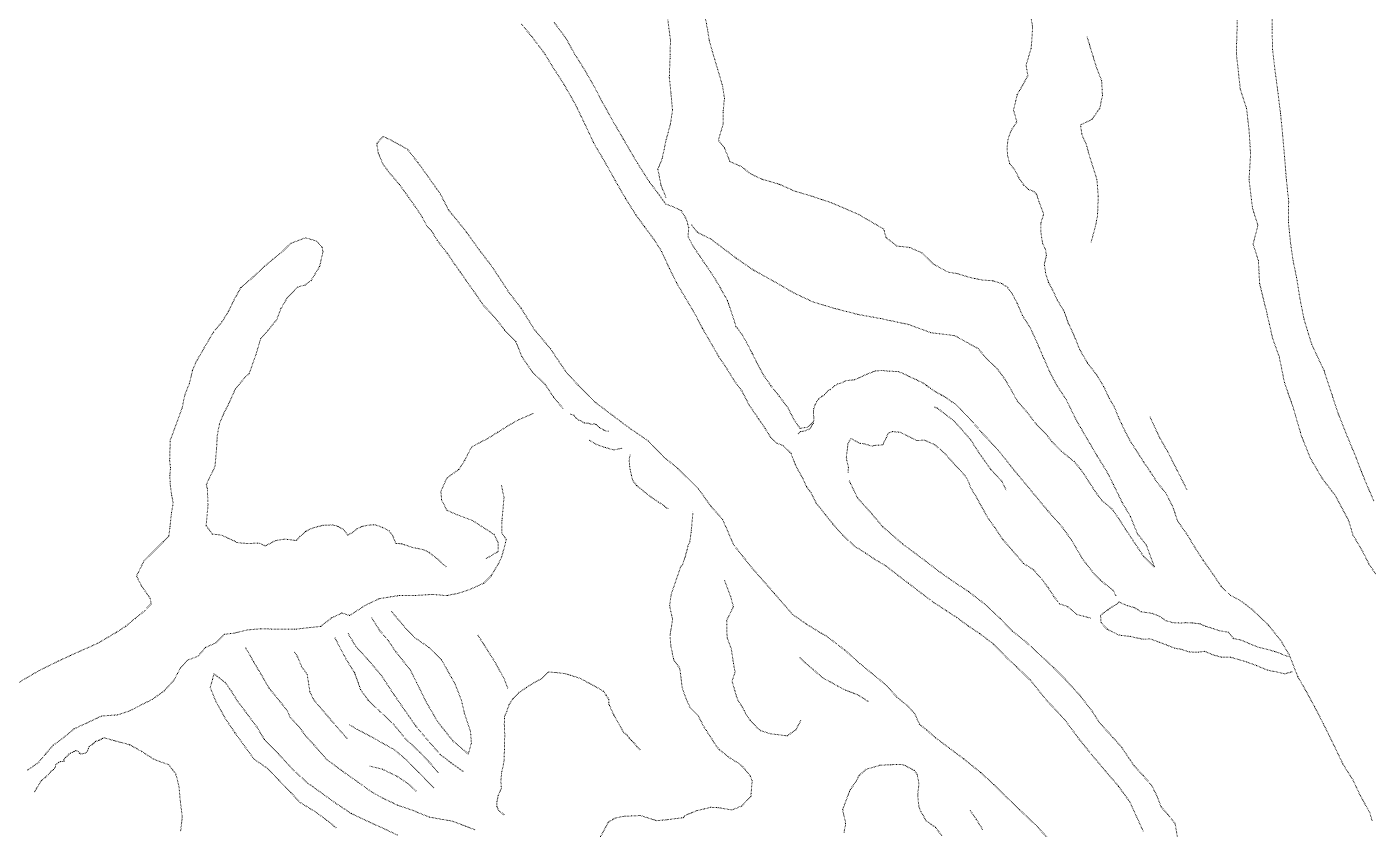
# Model space of a CAD drawing. Extents: x 682410 to 689460, y 7661803 to 7669124.
# Drawn here: x 685097.2 to 685429, y 7664473.2 to 7664671.1 of the extents above; entities that cross this region are included whole.
import ezdxf

# ---------------------------------------------------------------- set-up
doc = ezdxf.new("R2010")
doc.units = 0
doc.header["$MEASUREMENT"] = 0
doc.linetypes.add('DOT', pattern=[0.25, 0, -0.25])
doc.layers.add('02 TOE_Line', color=1, linetype='DOT', lineweight=20)

msp = doc.modelspace()

# ---------------------------------------------------------------- linework, layer by layer
at = {"layer": '02 TOE_Line'}
for points in [[(685429.36, 7664554.15, 4191.6), (685426.96, 7664559.69, 4191.14), (685425, 7664564.82, 4190.85), (685422.84, 7664570.03, 4190.44), (685420.61, 7664575.59, 4189.91), (685419.07, 7664580.26, 4189.49), (685417.09, 7664586.3, 4189.13), (685414.05, 7664592.76, 4188.55), (685412.16, 7664598.94, 4188.14), (685411.17, 7664603.95, 4187.81), (685410.32, 7664609.27, 4187.3), (685409.45, 7664613.46, 4186.98), (685408.83, 7664617.85, 4186.76), (685408.31, 7664622.85, 4186.56), (685408.38, 7664627.97, 4186.06), (685407.8, 7664633.45, 4185.8), (685407.36, 7664639.06, 4185.19), (685406.87, 7664644.63, 4184.76), (685406.37, 7664649.72, 4184.41), (685405.67, 7664655.3, 4183.85), (685405.04, 7664660.15, 4183.42), (685404.4, 7664665.46, 4183.03), (685404.29, 7664670.81, 4182.62), (685404.24, 7664676.28, 4182.31)], [(685372.51, 7664472.62, 4208.4), (685369.17, 7664479.91, 4208.4), (685366.42, 7664483.71, 4208.33), (685363.12, 7664487.56, 4208.22), (685359.96, 7664491.3, 4208.02), (685356.68, 7664495.37, 4207.83), (685353.16, 7664500.14, 4207.76), (685348.63, 7664504.98, 4207.74), (685344.63, 7664509.94, 4207.83), (685341.25, 7664513.17, 4207.78), (685338.41, 7664515.86, 4207.73), (685335.6, 7664518.77, 4207.6), (685332.11, 7664521.42, 4207.6), (685329.44, 7664523.2, 4207.59), (685326.45, 7664525.4, 4207.43), (685323.99, 7664527, 4207.41), (685320.8, 7664529.09, 4207.33), (685317.48, 7664531.57, 4207.31), (685314.58, 7664533.82, 4207.42), (685311.96, 7664535.79, 4207.38), (685309, 7664538.12, 4207.38), (685306.15, 7664539.8, 4207.51), (685303.98, 7664541.27, 4207.45), (685301.29, 7664542.96, 4207.59), (685298.34, 7664545.71, 4207.82), (685295.94, 7664548.43, 4208.11), (685294.08, 7664550.77, 4208.36), (685291.87, 7664553.52, 4208.58), (685290.57, 7664556.12, 4208.92), (685289.46, 7664557.63, 4209.06), (685288.47, 7664559.81, 4209.36), (685287.37, 7664561.71, 4209.67), (685286.67, 7664563.14, 4209.83), (685285.64, 7664565.8, 4210.08), (685285.37, 7664566.12, 4210.09), (685283.67, 7664567.78, 4210.24), (685282.16, 7664568.34, 4210.39), (685280.59, 7664569.81, 4210.45), (685279.25, 7664572.01, 4210.68), (685277.57, 7664574.47, 4210.91), (685275.26, 7664577.84, 4211.22), (685273.56, 7664581.18, 4211.48), (685271.7, 7664583.66, 4211.57), (685269.67, 7664586.96, 4211.74), (685267.82, 7664589.69, 4211.87), (685266.14, 7664592.65, 4212.01), (685263.78, 7664596.7, 4212.17), (685261.85, 7664600.42, 4212.31), (685259.68, 7664604.06, 4212.42), (685257.55, 7664607.64, 4212.47), (685255.66, 7664611.43, 4212.45), (685253.7, 7664615.68, 4212.62), (685251.85, 7664618.59, 4212.71), (685249.47, 7664621.81, 4212.75), (685247.3, 7664624.8, 4212.77), (685244.78, 7664628.8, 4212.79), (685242.25, 7664633.19, 4212.85), (685239.58, 7664637.99, 4213), (685237.09, 7664642.18, 4213.04), (685234.52, 7664647.65, 4212.95), (685232.42, 7664652, 4212.95), (685229.58, 7664656.97, 4213.16), (685226.89, 7664661.14, 4213.12), (685225.01, 7664664.26, 4213.13), (685223.42, 7664666.4, 4213.12), (685221.67, 7664668.67, 4213.05), (685219.17, 7664671.76, 4213.11)], [(685227.2, 7664672.18, 4213.11), (685230.08, 7664668.31, 4213.11), (685232.27, 7664664.37, 4213.01), (685234.6, 7664660.68, 4213.05), (685236.72, 7664657.01, 4213.05), (685239.11, 7664652.48, 4213.01), (685241.98, 7664647.34, 4212.99), (685244.32, 7664643.33, 4212.99), (685246.27, 7664639.96, 4212.91), (685247.81, 7664637.34, 4212.82), (685250.74, 7664632.76, 4212.57), (685252.82, 7664630.01, 4212.5), (685254.69, 7664627.4, 4212.42), (685256.58, 7664626.68, 4212.37), (685258.56, 7664625.74, 4212.77), (685259.78, 7664623.7, 4212.23), (685260.4, 7664621.6, 4212.39), (685260.23, 7664619.3, 4212.12), (685261.47, 7664617, 4212.18), (685263.13, 7664614.5, 4212.05), (685264.7, 7664612.2, 4212.03), (685266.48, 7664609.59, 4212.04), (685268.17, 7664606.73, 4211.93), (685269.96, 7664603.53, 4211.85), (685271.1, 7664600.2, 4211.82), (685272.05, 7664597.18, 4211.71), (685273.53, 7664595.22, 4211.65), (685274.72, 7664593.13, 4211.54), (685276.06, 7664590.52, 4211.57), (685277.45, 7664587.73, 4211.65), (685278.96, 7664584.98, 4211.73), (685280.67, 7664582.52, 4211.78), (685282.76, 7664579.9, 4211.84), (685284.9, 7664577.04, 4212.05), (685286.35, 7664574.18, 4212.12), (685287.88, 7664571.98, 4212), (685289.92, 7664572.37, 4212.01), (685291.02, 7664573.65, 4212.1)], [(685255.26, 7664672.8, 4212.61), (685255.89, 7664667.8, 4212.4), (685255.81, 7664663.66, 4212.39), (685255.61, 7664658.68, 4212.44), (685256.03, 7664654.57, 4212.39), (685256.4, 7664650.47, 4212.5), (685255.89, 7664647.08, 4212.29), (685254.84, 7664643.26, 4212.3), (685253.87, 7664638.62, 4212.55), (685252.8, 7664635.93, 4212.46), (685253.57, 7664631.97, 4212.6), (685254.85, 7664628.79, 4212.31)], [(685261.09, 7664622.22, 4212.02), (685262.53, 7664620.38, 4211.97), (685265.91, 7664618.69, 4212.02), (685272.22, 7664613.93, 4211.71), (685276.43, 7664611.03, 4211.71), (685281.99, 7664607.96, 4211.64), (685286.34, 7664605.42, 4211.84), (685291.08, 7664603.2, 4211.77), (685296.22, 7664601.65, 4212.05), (685302.14, 7664600.12, 4212.38), (685307.74, 7664599.1, 4212.48), (685314.71, 7664597.62, 4212.63), (685320.12, 7664595.62, 4212.38), (685325.97, 7664594.9, 4212.57), (685331.8, 7664591.69, 4212.64), (685333.78, 7664589.31, 4212.39), (685336.51, 7664586.72, 4212.44), (685338.54, 7664583.92, 4212.48), (685340.22, 7664580.97, 4212.51), (685341.46, 7664578.74, 4212.41), (685343.87, 7664575.97, 4212.48), (685346.19, 7664572.95, 4212.26), (685348.58, 7664570.54, 4212.18), (685349.98, 7664568.74, 4212.08), (685352.37, 7664566.33, 4212.05), (685355.48, 7664563.81, 4211.7), (685357.18, 7664561.77, 4211.65), (685358.96, 7664559.08, 4211.34), (685360.48, 7664556.7, 4211.15), (685362.29, 7664554.22, 4210.81), (685364.79, 7664552.13, 4210.6), (685366.58, 7664549.59, 4210.33), (685368.11, 7664547.17, 4210.2), (685372.64, 7664540.36, 4209.5), (685375.25, 7664537.84, 4209.23), (685373.23, 7664543.32, 4209.82), (685371.08, 7664546.02, 4210.27), (685369.33, 7664550.29, 4210.79), (685367.34, 7664553.69, 4211.33), (685365.15, 7664558.14, 4211.99), (685363.78, 7664560.91, 4212.42), (685361.14, 7664565.22, 4213.11), (685359, 7664568.86, 4213.73), (685356.01, 7664573.99, 4214.44), (685353.54, 7664579.03, 4215.22), (685351.28, 7664582.52, 4215.92), (685349.43, 7664586, 4216.56), (685347.67, 7664589.99, 4217.09), (685346.26, 7664593.3, 4217.48), (685344.65, 7664596.83, 4217.88), (685342.71, 7664599.85, 4218.38), (685341.44, 7664602.86, 4218.6), (685340.2, 7664605.17, 4218.83), (685339.01, 7664606.82, 4218.96), (685337.59, 7664607.76, 4219.14), (685335.38, 7664608.43, 4219.19), (685332.64, 7664608.63, 4219.37), (685329.59, 7664609.3, 4219.31), (685326.51, 7664610.22, 4219.36), (685324.46, 7664610.53, 4219.47), (685320.75, 7664612.53, 4219.39), (685317.93, 7664615.31, 4219.1), (685314.84, 7664616.66, 4218.97), (685311.72, 7664616.99, 4218.86), (685309.07, 7664619.1, 4218.73), (685308.5, 7664621.18, 4218.64), (685302.18, 7664624.86, 4218.37), (685295.52, 7664627.7, 4218.09), (685290.78, 7664629.29, 4217.91), (685286.43, 7664630.58, 4217.58), (685282.68, 7664632.27, 4217.88), (685278.4, 7664633.5, 4217.65), (685275.61, 7664634.84, 4217.73), (685273.45, 7664636.59, 4217.57), (685270.58, 7664637.81, 4217.49), (685269.22, 7664641.2, 4217.4), (685267.71, 7664643.13, 4217.34), (685268.91, 7664647.09, 4217.23), (685268.92, 7664650.45, 4217.15), (685269.21, 7664653.42, 4217.04), (685268.75, 7664656.46, 4216.89), (685267.54, 7664660.62, 4216.62), (685266.44, 7664664.27, 4216.33), (685265.44, 7664667.82, 4216.25), (685265.04, 7664670.48, 4216.16), (685264.35, 7664673.97, 4215.93)], [(685344.72, 7664673.94, 4213.02), (685345.22, 7664671.03, 4213.29), (685345.03, 7664667.87, 4213.95), (685344.84, 7664665.73, 4214.16), (685343.61, 7664661.64, 4214.93), (685344.05, 7664659.02, 4214.85), (685342.73, 7664656.62, 4215.37), (685341.39, 7664654.32, 4215.94), (685340.52, 7664650.56, 4216.35), (685341.33, 7664647.65, 4216.67), (685339.84, 7664645.36, 4216.8), (685339.15, 7664643.33, 4216.89), (685338.91, 7664641.2, 4217.02), (685339.08, 7664639.2, 4217.22), (685339.51, 7664637.37, 4217.4), (685340.82, 7664635.82, 4217.67), (685341.83, 7664633.82, 4217.93), (685343.1, 7664631.95, 4218.28), (685344.2, 7664630.97, 4218.42), (685345.61, 7664630.4, 4218.54), (685346.22, 7664629.77, 4218.66), (685346.81, 7664627.89, 4218.78), (685347.94, 7664624.91, 4219.33), (685347.26, 7664622.68, 4219.07), (685347.24, 7664620.54, 4219.22), (685347.67, 7664617.7, 4219.14), (685348.39, 7664616.16, 4219.25), (685348.62, 7664614.63, 4219.37), (685348.11, 7664612.59, 4219.02), (685348.45, 7664610.18, 4218.87), (685349.15, 7664608.01, 4218.64), (685350.29, 7664605.93, 4218.43), (685351.32, 7664603.64, 4218.14), (685352.94, 7664600.97, 4218.01), (685354.03, 7664598, 4217.55), (685355.32, 7664595.21, 4217.21), (685356.78, 7664591.57, 4216.77), (685358.75, 7664588.13, 4216.28), (685361.06, 7664585.15, 4215.78), (685362.74, 7664582.38, 4215.02), (685364.15, 7664579.36, 4214.77), (685365.37, 7664577.33, 4214.39), (685366.37, 7664574.85, 4214.09), (685367.83, 7664571.69, 4213.38), (685369.26, 7664568.93, 4212.91), (685370.76, 7664566.61, 4212.58), (685372.57, 7664563.78, 4212.12), (685374.25, 7664561.32, 4211.64), (685375.96, 7664558.64, 4211.43), (685378.07, 7664556.08, 4210.89), (685379.81, 7664552.63, 4210.22), (685381, 7664549.12, 4209.75), (685383.55, 7664545.48, 4209.46), (685385.32, 7664542.51, 4209.21), (685387.29, 7664539.45, 4208.99), (685389.71, 7664536.05, 4209.02), (685391.74, 7664533.01, 4208.95), (685394.06, 7664530.79, 4208.99), (685396.52, 7664529.5, 4208.88), (685399.31, 7664527.38, 4209), (685403.38, 7664523.49, 4208.87), (685406.42, 7664519.68, 4208.77), (685408.52, 7664516.12, 4208.63), (685410.65, 7664510.73, 4208.46), (685412.71, 7664507.14, 4208.38), (685414.78, 7664503.32, 4208.3), (685416.93, 7664499.13, 4208.21), (685419.24, 7664494.45, 4208.11), (685421.77, 7664489.16, 4208), (685424.22, 7664485.28, 4208.2), (685426.16, 7664481.18, 4208.37), (685428.36, 7664477.27, 4208.52), (685429.01, 7664474.97, 4208.49)], [(685395.71, 7664672.61, 4183.61), (685395.47, 7664664.63, 4184.66), (685396.43, 7664655.72, 4185.47), (685397.98, 7664650.97, 4186.23), (685398.62, 7664645.45, 4186.56), (685398.98, 7664639.53, 4186.48), (685398.61, 7664633.4, 4186.84), (685399.46, 7664626.32, 4187.09), (685400.79, 7664622.12, 4188.11), (685399.59, 7664617.46, 4188.69), (685400.9, 7664613.41, 4188.22), (685401.21, 7664607.78, 4188.21), (685403.09, 7664600.07, 4188.77), (685404.4, 7664594.28, 4189.23), (685406.08, 7664589.56, 4189.51), (685407.33, 7664583.31, 4189.31), (685409.4, 7664577.42, 4191.11), (685411.54, 7664570.13, 4191.52), (685413.74, 7664564.61, 4192.18), (685416.72, 7664559.56, 4192.13), (685419.96, 7664555.33, 4192.96), (685423.13, 7664549.37, 4192.74), (685424.24, 7664545.7, 4193.05), (685426.67, 7664541.58, 4193.84), (685428.18, 7664538.53, 4194.27), (685429.92, 7664535.96, 4194.35)], [(685358.65, 7664668.64, 4208.92), (685359.22, 7664666.77, 4208.9), (685360.12, 7664663.81, 4209.12), (685361.15, 7664660.53, 4208.79), (685362.25, 7664657.77, 4208.29), (685362.44, 7664654.16, 4208.37), (685361.8, 7664651.01, 4208.49), (685359.87, 7664648.24, 4208.87), (685357.04, 7664646.89, 4209.19), (685357.36, 7664644.51, 4209.66), (685358.52, 7664641.94, 4209.77), (685359.03, 7664639.95, 4210.18), (685360.12, 7664636.47, 4211.22), (685361.09, 7664633.38, 4210.87), (685361.41, 7664629.27, 4211.09), (685361.23, 7664624.37, 4212.77), (685360.69, 7664621.77, 4213.03), (685359.63, 7664617.86, 4213.35)], [(685348.97, 7664470.87, 4207.55), (685346.22, 7664473.94, 4207.66), (685341.99, 7664477.93, 4207.64), (685338.18, 7664481.6, 4207.61), (685335.61, 7664484.19, 4207.29), (685332.38, 7664487.12, 4206.98), (685328.2, 7664490.5, 4206.87), (685324.73, 7664493.08, 4207.03), (685321.3, 7664495.67, 4207.28), (685319.03, 7664497.66, 4207.28), (685317.31, 7664499.02, 4207.19), (685316.18, 7664501.57, 4207), (685314.29, 7664503.65, 4206.88), (685311.76, 7664505.68, 4207.07), (685309.24, 7664508.54, 4207.06), (685305.42, 7664511.7, 4206.99), (685302.63, 7664513.98, 4207.27), (685298.81, 7664517.39, 4207.59), (685294.38, 7664520.75, 4207.55), (685293.06, 7664521.48, 4207.21), (685289.48, 7664523.71, 4207.88), (685286, 7664526.13, 4207.97), (685281.55, 7664531.26, 4207.87), (685276.03, 7664537.55, 4208.68), (685271.48, 7664543.26, 4209.97), (685268.77, 7664549.55, 4210.01), (685265.94, 7664552.7, 4210.37), (685262.77, 7664557.12, 4211), (685257.74, 7664562.15, 4211.86), (685254.41, 7664564.78, 4212.07), (685250.46, 7664568.89, 4212.21), (685245.81, 7664572.06, 4212.57), (685241.56, 7664575.26, 4212.68), (685237.16, 7664578.6, 4212.82), (685233.13, 7664582.69, 4212.91), (685230.29, 7664585.72, 4213.49), (685226.32, 7664591.61, 4213.33), (685222.3, 7664596.44, 4213.6), (685219.07, 7664601.64, 4213.12), (685216.05, 7664605.56, 4213.24), (685211.79, 7664612.07, 4213.11), (685208.69, 7664616.09, 4213.12), (685205.59, 7664620.43, 4213.21), (685201.1, 7664626, 4213.57), (685199.17, 7664629.8, 4213.57), (685195.99, 7664634.29, 4213.6), (685193.59, 7664637.61, 4213.66), (685191.04, 7664640.87, 4213.83), (685186.86, 7664643.19, 4214.38), (685185, 7664644.04, 4214.21), (685183.45, 7664642.26, 4214.25), (685183.84, 7664639.94, 4214.48), (685185, 7664637.15, 4214.31), (685186.7, 7664634.91, 4214.18), (685189.03, 7664632.2, 4214.04), (685191.43, 7664628.87, 4213.84), (685193.28, 7664626.23, 4213.67), (685194.72, 7664624.02, 4213.68), (685195.87, 7664621.82, 4213.61), (685197.03, 7664620.67, 4213.52), (685198.4, 7664618.33, 4213.46), (685200.91, 7664615.12, 4213.42), (685202.72, 7664612.45, 4213.33), (685204.07, 7664610.57, 4213.32), (685205.61, 7664608.32, 4213.28), (685207.7, 7664605.39, 4213.38), (685209.67, 7664602.5, 4213.42), (685212.73, 7664599.18, 4213.34), (685215, 7664596.27, 4213.35), (685217.79, 7664593.4, 4213.53), (685219.2, 7664589.78, 4213.48), (685221.89, 7664585.84, 4213.53), (685225.06, 7664582.79, 4213.27), (685227.07, 7664579.7, 4213.06), (685229.4, 7664576.92, 4212.9)], [(685200.54, 7664537.85, 4216.9), (685198.76, 7664539.51, 4216.41), (685196.37, 7664541.4, 4216.37), (685195.11, 7664542.04, 4216.41), (685192.01, 7664542.71, 4216.73), (685189.5, 7664543.56, 4216.5), (685188.17, 7664543.59, 4216.65), (685187.4, 7664545.51, 4216.38), (685186.52, 7664546.72, 4216.43), (685184.78, 7664547.61, 4216.5), (685183.06, 7664548.23, 4216.44), (685181.33, 7664548.14, 4216.62), (685179.73, 7664547.8, 4216.68), (685178.53, 7664547.2, 4216.83), (685177.44, 7664546.33, 4216.93), (685176.31, 7664545.64, 4217.05), (685175.25, 7664547.1, 4216.96), (685173.84, 7664547.84, 4217.1), (685172.57, 7664548.19, 4217.31), (685170.25, 7664548.11, 4217.36), (685167.58, 7664547.43, 4217.52), (685165.9, 7664546.57, 4217.59), (685164.47, 7664545.29, 4217.52), (685163.58, 7664544.34, 4217.45), (685160.81, 7664544.71, 4217.32), (685158.47, 7664544.33, 4217.43), (685155.98, 7664543, 4217.52), (685154.44, 7664543.69, 4217.52), (685151.27, 7664543.62, 4217.83), (685148.96, 7664543.84, 4217.98), (685148.29, 7664544.24, 4217.86), (685145.11, 7664545.69, 4217.99), (685142.93, 7664545.92, 4218.15), (685141.37, 7664548, 4218.29), (685141.84, 7664553.15, 4218.2), (685141.68, 7664557.07, 4218.14), (685141.42, 7664558.09, 4218.11), (685142.42, 7664560.31, 4218.21), (685143.55, 7664562.51, 4217.95), (685143.94, 7664566.94, 4217.58), (685144.11, 7664570.16, 4217.37), (685144.67, 7664573.23, 4217.45), (685145.78, 7664575.78, 4217.27), (685146.92, 7664578.04, 4217.42), (685148.63, 7664581.8, 4216.97), (685150.87, 7664584.49, 4216.84), (685152.04, 7664585.61, 4216.75), (685153.68, 7664590.3, 4216.83), (685154.81, 7664594.12, 4216.72), (685156.58, 7664596.13, 4216.52), (685158.79, 7664598.86, 4216.3), (685159.83, 7664601.55, 4216.37), (685161.35, 7664604.19, 4216.03), (685163.97, 7664606.88, 4215.74), (685165.77, 7664607.38, 4215.61), (685167.3, 7664608.53, 4215.49), (685169.36, 7664611.96, 4215.39), (685170.21, 7664615.56, 4215.79), (685169.93, 7664616.84, 4215.55), (685168.55, 7664618.26, 4215.45), (685165.92, 7664619.02, 4215.85), (685162.37, 7664617.73, 4215.9), (685159.85, 7664615.35, 4216.2), (685157.84, 7664613.72, 4216.19), (685155.77, 7664611.99, 4216.22), (685152.99, 7664609.37, 4216.48), (685149.93, 7664606.74, 4216.83), (685148.26, 7664603.73, 4216.97), (685146.82, 7664600.76, 4217.25), (685145.26, 7664598.27, 4217.43), (685143.17, 7664595.75, 4217.62), (685141.58, 7664593.06, 4217.76), (685138.86, 7664588.35, 4217.98), (685137.99, 7664586.3, 4218.09), (685137.24, 7664583.08, 4218.48), (685136.1, 7664580.24, 4218.48), (685135.44, 7664576.98, 4218.88), (685133.43, 7664571.5, 4219.02), (685132.53, 7664569.17, 4219.03), (685132.37, 7664564.2, 4219.68), (685132.57, 7664562.26, 4219.9), (685132.43, 7664560.35, 4219.68), (685132.49, 7664558.34, 4219.95), (685132.89, 7664555.4, 4220.09), (685133.24, 7664553.73, 4219.99), (685132.78, 7664550.72, 4219.8), (685132.45, 7664547.71, 4219.71), (685132.16, 7664545.38, 4219.62), (685130.75, 7664544, 4219.69), (685128.32, 7664541.58, 4219.77), (685126.04, 7664539.33, 4219.96), (685124.2, 7664535.55, 4220.07), (685125.47, 7664533.12, 4220.63), (685127.59, 7664530.06, 4220.74), (685127.81, 7664528.72, 4220.74), (685126.14, 7664526.94, 4220.64), (685123.83, 7664525.11, 4220.66), (685121.45, 7664523.12, 4220.71), (685119.29, 7664521.74, 4220.66), (685114.67, 7664519, 4220.5), (685109.24, 7664516.59, 4220.39), (685104.99, 7664514.63, 4220.54), (685100.1, 7664512.22, 4220.43), (685094.97, 7664509.21, 4220.53)], [(685287.42, 7664570.66, 4212.01), (685288.02, 7664571.23, 4212.01), (685289.13, 7664571.39, 4211.98), (685290.07, 7664571.84, 4212.03), (685290.49, 7664572.12, 4212.02), (685290.86, 7664572.94, 4212.05), (685291.2, 7664573.28, 4212.03), (685291.25, 7664574.86, 4212.09), (685291.14, 7664576.06, 4211.99), (685291.23, 7664576.92, 4212.02), (685291.57, 7664577.86, 4212.04), (685291.93, 7664578.53, 4212.03), (685292.51, 7664579.33, 4212.04), (685293.2, 7664579.89, 4212.02), (685293.92, 7664580.33, 4212.14), (685294.61, 7664581.16, 4212.11), (685295.31, 7664581.6, 4212.06), (685296.47, 7664582.55, 4212.16), (685297.17, 7664582.99, 4212.23), (685298.2, 7664583.23, 4212.25), (685299.04, 7664583.76, 4212.3), (685301.28, 7664583.99, 4212.58), (685302.86, 7664584.7, 4212.59), (685304.38, 7664585.4, 4212.62), (685306.51, 7664586.22, 4212.63), (685308.36, 7664586.28, 4212.62), (685309.52, 7664586.13, 4212.58), (685312.05, 7664586.04, 4212.58), (685313.39, 7664585.5, 4212.56), (685314.79, 7664584.81, 4212.6), (685316.47, 7664584.04, 4212.59), (685318.11, 7664583.26, 4212.6), (685319.09, 7664582.56, 4212.6), (685320.07, 7664581.87, 4212.6), (685321.45, 7664580.94, 4212.6), (685322.83, 7664580.21, 4212.56), (685323.78, 7664579.67, 4212.52), (685325.33, 7664578.54, 4212.62), (685326.25, 7664577.97, 4212.74), (685329.15, 7664575.01, 4212.78), (685332.74, 7664570.93, 4212.84), (685336.84, 7664566.51, 4212.67), (685340.64, 7664561.72, 4212.53), (685348.97, 7664551.68, 4212.19), (685352.46, 7664547.73, 4211.64), (685354.85, 7664544.41, 4211.43), (685357.48, 7664539.87, 4210.98), (685360.1, 7664536.49, 4210.34), (685361.93, 7664534.55, 4210.21), (685363.58, 7664533.24, 4209.67), (685365.07, 7664532.07, 4209.32), (685365.79, 7664530.67, 4209.16)], [(685210.46, 7664539.91, 4216.43), (685213.38, 7664541.6, 4216.41), (685213.44, 7664543.74, 4216.23), (685212.42, 7664545.83, 4216.01), (685207.13, 7664549.25, 4215.67), (685203.26, 7664550.7, 4215.83), (685200.7, 7664551.85, 4215.71), (685199.45, 7664554.42, 4215.5), (685199.27, 7664556.48, 4215.43), (685200.8, 7664559.84, 4215.15), (685201.86, 7664560.56, 4215.06), (685203.74, 7664561.9, 4214.81), (685205.18, 7664564.2, 4214.69), (685206.87, 7664567.45, 4214.98), (685208.62, 7664568.38, 4214.86), (685210.75, 7664569.47, 4214.45), (685213.34, 7664571.08, 4214.03), (685216.53, 7664573.08, 4214.17), (685218.45, 7664574.14, 4214.22), (685222.12, 7664575.73, 4213.02)], [(685231.12, 7664575.5, 4212.87), (685232.05, 7664575.28, 4213.27), (685232.62, 7664574.52, 4213.51), (685233.31, 7664574.03, 4213.96), (685233.95, 7664573.83, 4214.3), (685234.72, 7664573.3, 4214.8), (685235.56, 7664573.29, 4215.16), (685236.15, 7664573.09, 4215.45), (685236.5, 7664572.99, 4215.58), (685237.08, 7664573.17, 4215.37), (685237.57, 7664572.94, 4215.19), (685238.39, 7664572.2, 4215.09), (685238.73, 7664572.02, 4215.19), (685239.56, 7664571.55, 4215.1), (685240.18, 7664571.33, 4214.82), (685240.66, 7664571.3, 4214.61)], [(685321.06, 7664577.24, 4212.88), (685321.76, 7664576.98, 4212.97), (685325.87, 7664573.82, 4212.69), (685329.81, 7664569.37, 4212.54), (685332.05, 7664565.92, 4212.39), (685334.89, 7664561.88, 4212.7), (685337.64, 7664558.99, 4213.15), (685338.69, 7664556.76, 4212.9)], [(685374.18, 7664574.84, 4211.79), (685376.63, 7664569.56, 4211.44), (685378.49, 7664566.35, 4210.35), (685383.31, 7664556.85, 4211.44)], [(685243.89, 7664567.09, 4216.4), (685241.95, 7664566.68, 4216.44), (685239.82, 7664567.29, 4216.23), (685237.79, 7664567.97, 4216.11), (685235.74, 7664569.16, 4216.04)], [(685359.51, 7664525.2, 4207.86), (685356.15, 7664526.11, 4207.78), (685353.89, 7664528.01, 4207.75), (685351.86, 7664528.74, 4207.72), (685350.44, 7664530.57, 4207.58), (685349.04, 7664532.75, 4207.73), (685347.37, 7664534.94, 4207.78), (685345.39, 7664537.17, 4207.41), (685342.97, 7664538.71, 4207.45), (685340.07, 7664542.08, 4207.67), (685337.89, 7664544.59, 4207.27), (685335.88, 7664547.53, 4207.55), (685334.29, 7664549.78, 4207.36), (685332.53, 7664552.89, 4207.19), (685331.36, 7664555.03, 4207.12), (685329.9, 7664557.44, 4207.11), (685329.5, 7664558.64, 4207.1), (685328.66, 7664560.24, 4207.19), (685326.06, 7664563.03, 4207.09), (685323.53, 7664565.87, 4206.8), (685321.1, 7664567.98, 4206.65), (685318.55, 7664569.11, 4206.98), (685316.66, 7664569, 4208.07), (685312.54, 7664571.06, 4206.67), (685310.69, 7664571.21, 4206.87), (685309.61, 7664570.84, 4207.29), (685309.13, 7664569.7, 4208.03), (685308.61, 7664568.74, 4208.62), (685308.3, 7664567.94, 4209.3), (685306.05, 7664567.8, 4208.4), (685305.74, 7664567.59, 4208.23), (685303.59, 7664568.23, 4206.7), (685302.66, 7664568.31, 4207.01), (685300.44, 7664569.52, 4206.7), (685299.68, 7664568.35, 4207.21), (685299.57, 7664567.22, 4207.42), (685299.27, 7664564.82, 4207.64), (685299.79, 7664562.3, 4207.94), (685299.7, 7664560.93, 4207.41)], [(685245.96, 7664565.52, 4215.56), (685245.7, 7664564.17, 4215.59), (685245.84, 7664562.6, 4215.6), (685246.04, 7664561.45, 4215.65), (685246.6, 7664559.12, 4215.81), (685247.57, 7664557.91, 4215.84), (685249.43, 7664556.37, 4215.93), (685251.12, 7664555.06, 4216.18), (685252.95, 7664553.84, 4216.21), (685254.45, 7664552.84, 4216.56), (685254.93, 7664552.39, 4216.44), (685255.33, 7664552.23, 4216.22)], [(685381.16, 7664469.82, 4208.62), (685380.37, 7664474.54, 4208.54), (685378.58, 7664476.72, 4208.56), (685376.9, 7664478.65, 4208.53), (685375.98, 7664481.14, 4208.55), (685374.61, 7664483.9, 4208.56), (685372.46, 7664486.38, 4208.52), (685370.22, 7664488.82, 4208.53), (685367.17, 7664493.34, 4208.29), (685365.01, 7664495.78, 4208.13), (685361.75, 7664499.36, 4208.03), (685359.87, 7664502.27, 4207.86), (685356.83, 7664506.19, 4207.77), (685353.23, 7664510.12, 4207.84), (685350.35, 7664513.06, 4207.8), (685347.22, 7664515.95, 4207.81), (685343.65, 7664519.27, 4207.74), (685340.23, 7664521.99, 4207.58), (685337.19, 7664525.12, 4207.64), (685333.61, 7664528.52, 4207.48), (685329.4, 7664531.76, 4207.33), (685326.46, 7664533.68, 4207.24), (685322.4, 7664536.52, 4207.31), (685318.25, 7664539.71, 4207.27), (685313.09, 7664543.55, 4207.17), (685308.18, 7664547.81, 4207.18), (685305.58, 7664550.91, 4207.14), (685302.01, 7664554.9, 4206.98), (685299.91, 7664559.25, 4207.11)], [(685214.19, 7664558, 4216.13), (685214.85, 7664555.05, 4215.94), (685214.34, 7664549.27, 4215.76), (685214.28, 7664546.23, 4215.93), (685215.42, 7664544.58, 4215.92), (685214.29, 7664540.37, 4216.04), (685213.56, 7664538.78, 4215.6), (685211.67, 7664535.65, 4215.28), (685209.79, 7664533.8, 4215.04), (685206.26, 7664532.21, 4214.6), (685203.69, 7664531.37, 4214.56), (685200.68, 7664530.75, 4214.07), (685197.27, 7664531.06, 4213.3), (685193, 7664530.79, 4212.89), (685188.97, 7664530.78, 4213), (685184.09, 7664530.01, 4213.36), (685180.64, 7664528.36, 4212.5), (685176.73, 7664525.84, 4210.98), (685174.88, 7664526.48, 4211.74), (685172.3, 7664525.24, 4211.41), (685169.63, 7664523.17, 4211.21), (685163.14, 7664522.45, 4211.74), (685159.65, 7664522.46, 4212.19), (685154.83, 7664522.57, 4211.81), (685151.36, 7664522.27, 4211.25), (685148.47, 7664521.52, 4210.31), (685145.79, 7664521.2, 4210.54), (685143.88, 7664519.15, 4210.24), (685141.2, 7664517.95, 4210.97), (685139.38, 7664515.81, 4210.47), (685136.78, 7664514.84, 4211), (685134.99, 7664512.82, 4210.69), (685133.44, 7664509.89, 4210.21), (685130.99, 7664507.22, 4210.63), (685128.06, 7664505.13, 4210.14), (685125.27, 7664503.75, 4210.33), (685122.56, 7664502.34, 4210.16), (685119.52, 7664501.33, 4210.73), (685115.56, 7664501.04, 4210.84), (685111.83, 7664499.28, 4210.89), (685108.75, 7664497.86, 4211.1), (685106.09, 7664495.62, 4210.91), (685103.61, 7664493.82, 4211.45), (685101.75, 7664491.63, 4211.01), (685099.96, 7664489.54, 4210.53), (685097.13, 7664487.56, 4210.39)], [(685238.63, 7664471.28, 4215.84), (685240.6, 7664474.89, 4215.24), (685241.65, 7664475.51, 4215.3), (685242.22, 7664475.89, 4215.67), (685244.49, 7664476.31, 4215.71), (685247.57, 7664476.45, 4215.24), (685248.5, 7664476.51, 4215.04), (685252.49, 7664475.23, 4214.77), (685255.09, 7664475.47, 4214.82), (685259.13, 7664475.98, 4214.3), (685259.41, 7664476.51, 4214.29), (685262.55, 7664477.75, 4213.83), (685265.8, 7664478.54, 4213.63), (685267.81, 7664478.43, 4213.3), (685271.05, 7664477.87, 4212.75), (685273.46, 7664478.84, 4212.09), (685275.73, 7664481.18, 4211.43), (685276.04, 7664485.05, 4210.83), (685275.61, 7664486.22, 4210.8), (685273.77, 7664488.49, 4210.87), (685272.69, 7664489.39, 4210.87), (685270.28, 7664490.88, 4210.92), (685267.89, 7664492.82, 4210.84), (685267.03, 7664493.86, 4211.04), (685266.35, 7664495.02, 4210.99), (685264.75, 7664497.44, 4210.9), (685263.99, 7664498.64, 4210.95), (685262.74, 7664501.14, 4211.08), (685260.72, 7664503.15, 4211.29), (685259.61, 7664505.67, 4211.58), (685258.79, 7664508.01, 4212.04), (685258.5, 7664510.44, 4212.36), (685258.21, 7664512.81, 4212.51), (685256.75, 7664514.86, 4212.78), (685256.5, 7664515.81, 4212.77), (685256, 7664518.35, 4212.81), (685255.79, 7664521.08, 4212.68), (685256.03, 7664522.31, 4212.65), (685256.44, 7664525.03, 4212.6), (685256.2, 7664525.76, 4212.56), (685255.69, 7664528.34, 4212.86), (685256.07, 7664531, 4212.77), (685258.43, 7664537.95, 4212.55), (685258.9, 7664538.45, 4212.52), (685259.55, 7664540.39, 4212.46), (685260.21, 7664542.96, 4212.65), (685260.71, 7664544.19, 4212.76), (685261.04, 7664546.87, 4212.98), (685261.26, 7664549.29, 4212.72), (685261.44, 7664551.44, 4212.72)], [(685288.04, 7664499.91, 4208.88), (685286.84, 7664497.68, 4209.15), (685284.71, 7664496.16, 4209.54), (685280.6, 7664496.65, 4210.06), (685278.2, 7664497.43, 4210.39), (685277.33, 7664498.08, 4210.61), (685275.56, 7664500.01, 4210.91), (685274.74, 7664501.08, 4210.98), (685274.09, 7664502.42, 4211.1), (685273.36, 7664503.7, 4211.18), (685272.57, 7664504.84, 4211.3), (685272.17, 7664505.96, 4211.51), (685271.08, 7664509.63, 4211.89), (685271.83, 7664511.87, 4212.22), (685271.43, 7664514.07, 4212.52), (685270.92, 7664517.55, 4212.53), (685269.86, 7664520.43, 4212.55), (685269.76, 7664524.62, 4212.49), (685271.42, 7664528.02, 4212.54), (685270.77, 7664530.46, 4212.86), (685269.91, 7664532.76, 4212.62), (685269.26, 7664534.47, 4213.12)], [(685409.21, 7664511.95, 4208.44), (685407.42, 7664511.46, 4208.43), (685405.38, 7664511.93, 4208.42), (685403.14, 7664512.37, 4208.52), (685400.47, 7664513.49, 4208.48), (685397.95, 7664514.41, 4208.46), (685396.12, 7664514.97, 4208.26), (685394.06, 7664515.53, 4208.51), (685391.86, 7664515.57, 4208.35), (685389.73, 7664516.13, 4208.21), (685387.63, 7664517.01, 4208.2), (685386.06, 7664516.81, 4208.23), (685383.86, 7664516.85, 4208.2), (685381.76, 7664517.53, 4208.27), (685380.24, 7664517.79, 4208.25), (685378.22, 7664518.6, 4208.3), (685376.44, 7664519.26, 4208.27), (685374.15, 7664520.1, 4208.19), (685372.52, 7664519.97, 4208.28), (685369.28, 7664520.7, 4208.04), (685366.56, 7664521, 4208.05), (685363.6, 7664522.48, 4207.86), (685362.03, 7664524.17, 4207.87), (685362, 7664525.87, 4208.1), (685362.83, 7664526.61, 4208.53), (685363.82, 7664527.28, 4208.92), (685364.74, 7664527.94, 4209.05), (685365.9, 7664528.59, 4208.97), (685366.51, 7664529.18, 4208.81), (685368.66, 7664528.24, 4208.81), (685370.4, 7664527.77, 4208.57), (685372.04, 7664526.73, 4208.76), (685373.27, 7664526.59, 4208.78), (685374.73, 7664526.38, 4208.69), (685376.31, 7664525.76, 4208.56), (685378.14, 7664524.56, 4208.65), (685380.1, 7664524.02, 4208.35), (685381.9, 7664523.99, 4208.39), (685383.04, 7664524.08, 4208.4), (685384.67, 7664524, 4208.52), (685386.52, 7664523.78, 4208.4), (685387.98, 7664523.14, 4208.48), (685389.75, 7664522.63, 4208.45), (685391.33, 7664522.09, 4208.6), (685393.5, 7664521.72, 4208.5), (685394.79, 7664520.14, 4208.7), (685396.5, 7664519.84, 4208.75), (685398.78, 7664518.86, 4208.63), (685400.78, 7664518.06, 4208.81), (685403.49, 7664517.4, 4208.63), (685405.92, 7664516.65, 4208.79), (685407.48, 7664515.98, 4208.8), (685408.52, 7664515.65, 4208.7)], [(685187.1, 7664526.82, 4213.03), (685190.33, 7664523.01, 4213.44), (685192.78, 7664520.4, 4213.47), (685196.35, 7664517.98, 4214.18), (685199.46, 7664514.87, 4214.08), (685202.68, 7664509.14, 4214.54), (685204.25, 7664505.21, 4214.74), (685205.06, 7664501.78, 4214.87), (685206.58, 7664497.23, 4215.09), (685206.79, 7664494.37, 4214.95), (685206.04, 7664491.67, 4215.02), (685202.23, 7664494.93, 4215.67), (685198.48, 7664499.63, 4216.48), (685195.69, 7664504.44, 4216.5), (685193.27, 7664509.35, 4216.19), (685191.73, 7664512.41, 4216.28), (685188.15, 7664516.91, 4215.39), (685186.34, 7664519.6, 4214.67), (685184.14, 7664522.2, 4214.03), (685182.08, 7664525.46, 4213.18)], [(685173.12, 7664520.36, 4213.99), (685175.87, 7664515.12, 4214.68), (685178.01, 7664511.67, 4215.55), (685179.47, 7664507.58, 4215.84), (685181.4, 7664504.85, 4216.27), (685184.24, 7664502.19, 4216.51), (685187.52, 7664499.11, 4216.7), (685190.64, 7664495.33, 4216.84), (685194.12, 7664492.1, 4216.95), (685196.34, 7664489.78, 4216.46), (685198.63, 7664487.04, 4216.27)], [(685176.42, 7664521.39, 4213.42), (685178.27, 7664518.24, 4214.66), (685181.22, 7664515.04, 4215.44), (685184.62, 7664511.02, 4215.66), (685187.84, 7664506.12, 4215.91), (685190.4, 7664502.42, 4216.38), (685193.1, 7664498.54, 4216.45), (685196.49, 7664494.54, 4216.28), (685199.18, 7664491.5, 4215.73), (685201.85, 7664489.46, 4215.27), (685204.85, 7664487.29, 4215.12)], [(685208.39, 7664520.98, 4214.04), (685209.86, 7664518.73, 4213.67), (685212.67, 7664514.25, 4212.76), (685214.86, 7664510.28, 4212.18), (685215.82, 7664507.76, 4211.94)], [(685207.68, 7664472.98, 4213.41), (685202.06, 7664475.12, 4213.78), (685196.47, 7664476.1, 4213.28), (685192.59, 7664477.67, 4213.19), (685188.58, 7664479.06, 4213.13), (685184.88, 7664480.82, 4213), (685182.13, 7664482.35, 4212.99), (685178.8, 7664484.76, 4212.58), (685174.7, 7664487.67, 4212.31), (685171.02, 7664490.42, 4211.97), (685167.96, 7664493.93, 4211.73), (685165.89, 7664496.2, 4211.49), (685164.25, 7664498.45, 4211.3), (685162.13, 7664500.7, 4211.13), (685161.39, 7664502.35, 4211.05), (685159.65, 7664504.56, 4210.79), (685156.91, 7664507.9, 4210.48), (685154.92, 7664511.33, 4210.45), (685153.07, 7664514.48, 4210.46), (685151.04, 7664518.02, 4210.57)], [(685176.16, 7664495.49, 4215.79), (685173.83, 7664498.12, 4215.3), (685171.37, 7664500.99, 4214.69), (685167.94, 7664505.01, 4214.03), (685166.95, 7664507.05, 4213.47), (685166.31, 7664511.3, 4213.56), (685164.86, 7664513.33, 4213.22), (685164, 7664515.54, 4212.82), (685163.19, 7664516.82, 4212.77)], [(685304.7, 7664504.63, 4206.95), (685302.07, 7664506.31, 4206.85), (685299.08, 7664507.41, 4207.08), (685297.08, 7664508.47, 4207.11), (685295.18, 7664509.54, 4207.17), (685293.41, 7664510.5, 4207.1), (685291.09, 7664512.51, 4207.16), (685289.14, 7664514.21, 4207.06), (685287.75, 7664515.56, 4207.13)], [(685188.6, 7664471.66, 4213.46), (685185.17, 7664473.28, 4213.19), (685181.41, 7664474.99, 4213.02), (685177.14, 7664477.01, 4213.19), (685173.24, 7664479.61, 4212.8), (685169.85, 7664482.06, 4212.25), (685166.41, 7664484.52, 4211.97), (685163.06, 7664487.54, 4211.66), (685159.21, 7664491.7, 4211.37), (685155.76, 7664495.22, 4211.2), (685153.92, 7664498.28, 4211.01), (685151.43, 7664501.65, 4210.82), (685149.06, 7664504.82, 4210.58), (685147.52, 7664507.28, 4210.43), (685146.05, 7664509.34, 4210.36), (685144.57, 7664510.49, 4210.49), (685143.34, 7664511.45, 4210.5), (685142.37, 7664508.06, 4210.7), (685143.81, 7664504.58, 4210.19), (685146.21, 7664500.27, 4210.25), (685148.48, 7664496.93, 4210.04), (685150.75, 7664493.75, 4210.66), (685153.23, 7664490.38, 4210.21), (685156.46, 7664488.17, 4210.67), (685159.28, 7664485.25, 4211.35), (685162.28, 7664482.17, 4211.45), (685164.44, 7664479.78, 4211.67), (685168.28, 7664477.44, 4211.99), (685171.18, 7664475.31, 4212.73), (685173.56, 7664473.35, 4212.98)], [(685214.92, 7664476.66, 4213.61), (685213.53, 7664477.71, 4213.7), (685213.08, 7664478.76, 4213.78), (685213.11, 7664479.95, 4213.72), (685213.43, 7664481.42, 4213.83), (685214.21, 7664483.27, 4214.2), (685214.07, 7664484.95, 4214.5), (685214.24, 7664486.97, 4214.87), (685214.87, 7664489.97, 4215.07), (685214.91, 7664491.69, 4214.4), (685215, 7664494.48, 4214.45), (685215.01, 7664496.6, 4213.87), (685214.92, 7664498.99, 4213.08), (685214.94, 7664500.82, 4212.84), (685215.52, 7664502.15, 4212.56), (685216.09, 7664503.86, 4211.95), (685217.1, 7664505.4, 4211.18), (685218.53, 7664506.85, 4211.23), (685220.41, 7664508.11, 4211.24), (685221.91, 7664509.07, 4211.18), (685224.07, 7664510.24, 4211.13), (685225.78, 7664511.91, 4210.99), (685227.71, 7664511.77, 4211.57), (685230.11, 7664511.47, 4212.19), (685231.31, 7664511.08, 4212.59), (685233.65, 7664510.33, 4213.4), (685235.84, 7664509.13, 4213.71), (685237.69, 7664508.15, 4213.99), (685239.41, 7664507.14, 4214.06), (685240.05, 7664506.09, 4214.28), (685240.7, 7664505.14, 4214.41), (685240.7, 7664504.01, 4214.75), (685241.56, 7664502.09, 4214.17), (685241.96, 7664501.29, 4214.26), (685244.34, 7664497, 4213.49), (685245.21, 7664496.32, 4213.39), (685245.75, 7664495.58, 4213.49), (685246.28, 7664494.97, 4213.85), (685246.91, 7664494.43, 4214.09), (685247.64, 7664493.54, 4214.4), (685248.43, 7664492.66, 4214.57)], [(685197.55, 7664483.32, 4216.38), (685193.81, 7664487.13, 4216.66), (685190.86, 7664490.14, 4216.91), (685187.91, 7664492.66, 4216.98), (685182.09, 7664495.94, 4217.1), (685178.6, 7664497.75, 4216.74), (685176.56, 7664499.01, 4216.78)], [(685135.09, 7664472.71, 4207.53), (685135.49, 7664476.12, 4207.63), (685135.02, 7664479.84, 4207.24), (685134.66, 7664483.75, 4207.46), (685133.89, 7664486.74, 4207.46), (685132.15, 7664489.02, 4207.43), (685128.58, 7664490.32, 4207.64), (685125.4, 7664492.36, 4207.8), (685122.5, 7664493.97, 4207.81), (685118.55, 7664495.02, 4207.95), (685116.27, 7664495.67, 4208.21), (685115.85, 7664495.54, 4208.25), (685115.45, 7664495.34, 4208.29), (685115.01, 7664495.11, 4208.32), (685114.81, 7664495.02, 4208.35), (685114.48, 7664494.89, 4208.4), (685114.05, 7664494.79, 4208.43), (685113.7, 7664494.36, 4208.4), (685113.24, 7664494.03, 4208.45), (685112.92, 7664493.8, 4208.44), (685112.46, 7664493.46, 4208.46), (685112.31, 7664492.94, 4208.45), (685111.95, 7664492.05, 4208.48), (685111.26, 7664491.82, 4208.54), (685110.57, 7664491.65, 4208.6), (685110.33, 7664491.79, 4208.65), (685110.13, 7664491.92, 4208.69), (685109.87, 7664492.23, 4208.75), (685109.53, 7664492.48, 4208.8), (685109.2, 7664492.52, 4208.87), (685108.71, 7664492.26, 4208.97), (685108.32, 7664492.07, 4209.09), (685107.93, 7664491.87, 4209.16), (685107.55, 7664491.65, 4209.26), (685107.13, 7664491.11, 4209.31), (685106.68, 7664490.81, 4209.35), (685106.48, 7664490.66, 4209.37), (685106.25, 7664490.22, 4209.38), (685106.4, 7664489.94, 4209.38), (685106.29, 7664489.89, 4209.38), (685105.96, 7664489.86, 4209.4), (685105.49, 7664489.82, 4209.44), (685104.92, 7664489.6, 4209.47), (685104.65, 7664489.34, 4209.49), (685104.34, 7664489.06, 4209.53), (685104.01, 7664488.12, 4209.59), (685103.74, 7664487.82, 4209.6), (685103.17, 7664487.47, 4209.65), (685102.37, 7664486.49, 4209.71), (685101.65, 7664485.85, 4209.7), (685100.71, 7664485.08, 4209.81), (685100.06, 7664484.05, 4209.85), (685099.46, 7664483.02, 4209.91), (685098.98, 7664482.14, 4209.92)], [(685322.84, 7664471.55, 4213.35), (685321.23, 7664473.59, 4213.52), (685318.96, 7664475.18, 4213.37), (685317.66, 7664477.51, 4213.15), (685317.17, 7664478.65, 4212.84), (685316.87, 7664481.56, 4212.5), (685317.19, 7664484.34, 4212.43), (685316.75, 7664486.66, 4212.35), (685316.02, 7664487.64, 4212.16), (685313.77, 7664488.85, 4211.89), (685312.75, 7664489.13, 4211.69), (685310.12, 7664489.03, 4211.34), (685307.54, 7664488.89, 4211.29), (685304.2, 7664487.92, 4210.86), (685302.43, 7664486.39, 4210.72), (685301.72, 7664485, 4210.66), (685300.21, 7664482.8, 4210.81), (685298.79, 7664479.13, 4211.3), (685298.36, 7664478, 4211.32), (685299.11, 7664474.51, 4211.7), (685298.68, 7664472.14, 4212.02)], [(685193.14, 7664482.54, 4216.28), (685191.39, 7664484.21, 4216.01), (685188.41, 7664486.21, 4215.44), (685184.88, 7664487.9, 4214.97), (685181.77, 7664488.67, 4214.38)], [(685329.84, 7664477.72, 4213.45), (685331.34, 7664475.55, 4213.53), (685332.87, 7664473.06, 4213.56)]]:
    msp.add_polyline3d(points, dxfattribs=at)

doc.saveas('drawing.dxf')
